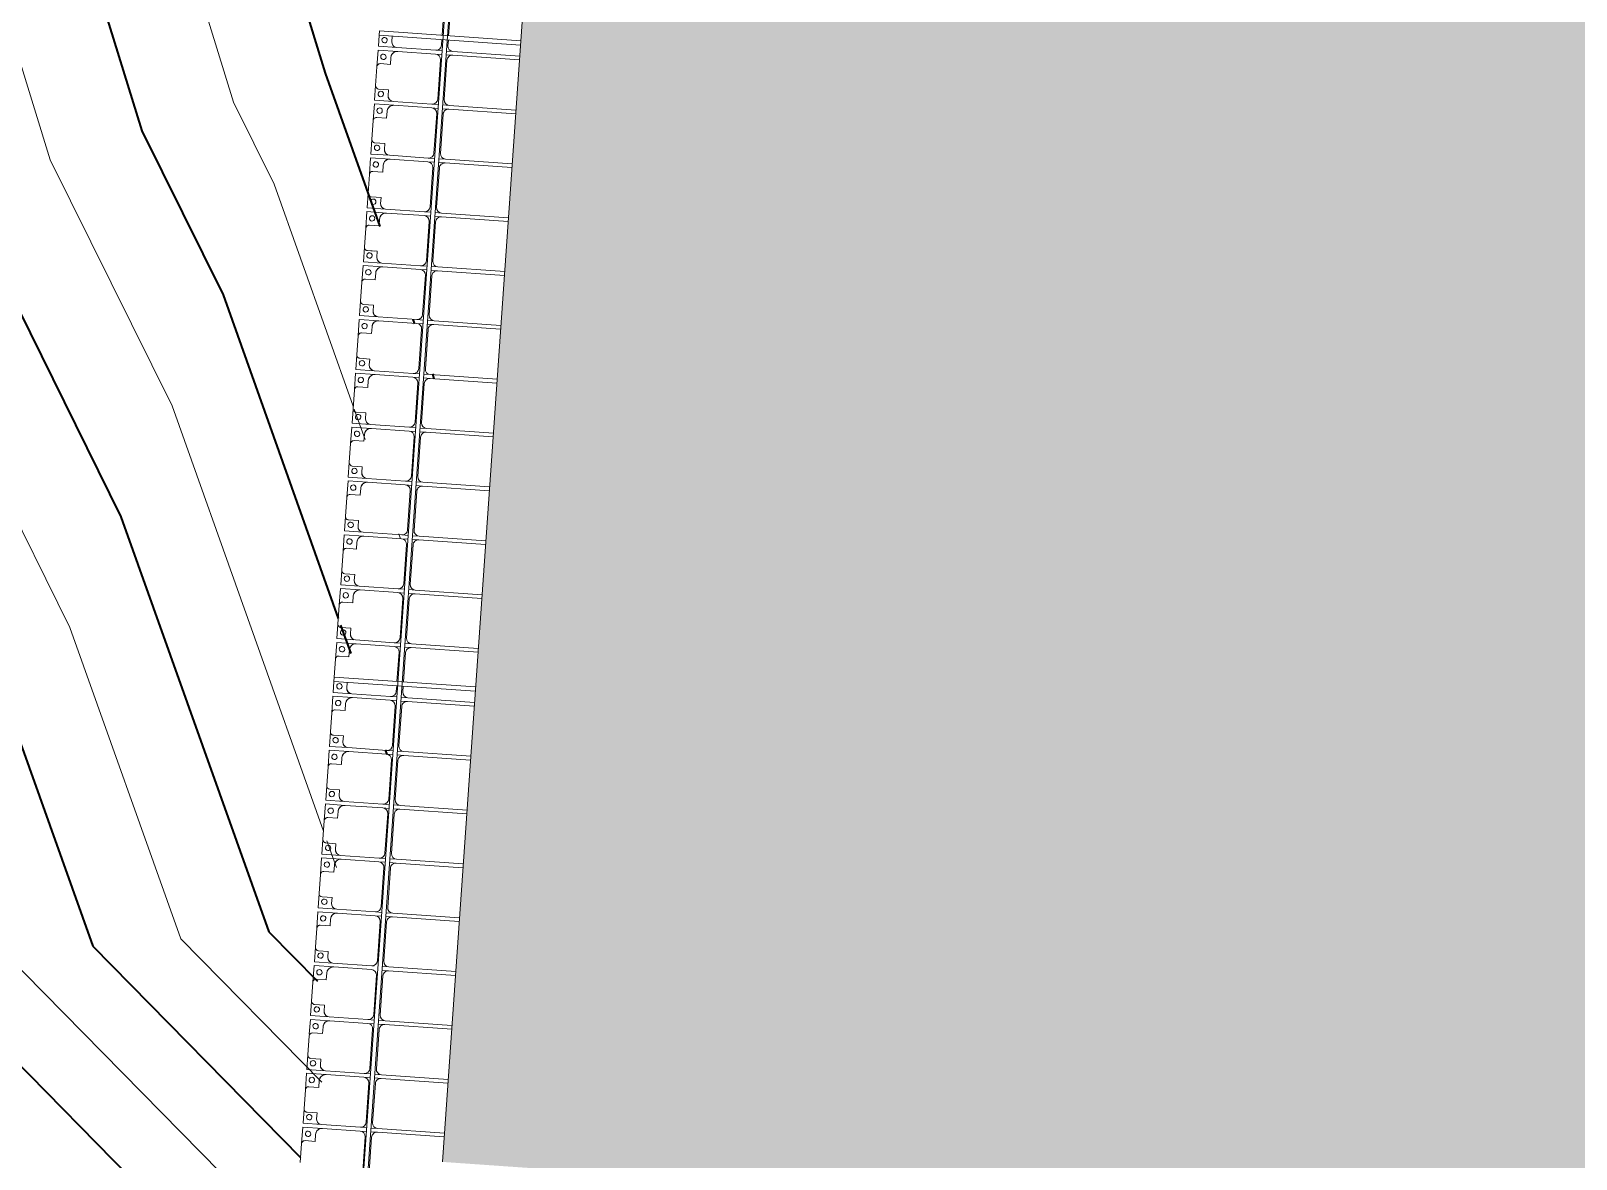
# Model space of a CAD drawing. Header units: millimetres. Extents: x -861324 to 439029, y -308065 to 694685.
# Drawn here: x 73427 to 87737, y 88738 to 99188 of the extents above; entities that cross this region are included whole.
import ezdxf

# ---------------------------------------------------------------- set-up
doc = ezdxf.new("R2010")
doc.units = ezdxf.units.MM
for name, color, linetype, lineweight in [('A-DETL-GENF', 92, 'Continuous', 9), ('A-DETL-THIN', 151, 'Continuous', 9), ('A-GENM', 13, 'Continuous', 9), ('C-TOPO-MAJR', 7, 'Continuous', 35), ('C-TOPO-MINR', 7, 'Continuous', 9), ('S-BEAM', 12, 'Continuous', 9)]:
    doc.layers.add(name, color=color, linetype=linetype, lineweight=lineweight)

# ---------------------------------------------------------------- blocks, each defined once
blk = doc.blocks.new('Dải phao đi lại kèm đỡ invester - DẢI PHAO ĐI LẠI-39446-BỐ TRÍ BÈ PIN HỒ BẢN MÒNG')
at = {"layer": 'A-GENM', "color": 7}
for p, q in [((89723, -620), (89723, 0)), ((89758, 0), (89758, -620)), ((90223, -620), (90223, 0)), ((90258, 0), (90258, -620)), ((90723, -620), (90723, 0)), ((90758, 0), (90758, -620)), ((91223, -620), (91223, 0)), ((91258, 0), (91258, -620)), ((91723, -620), (91723, 0)), ((91758, 0), (91758, -620)), ((92223, -620), (92223, 0)), ((92258, 0), (92258, -620)), ((92723, -620), (92723, 0)), ((92758, 0), (92758, -620)), ((93223, -620), (93223, 0)), ((93258, 0), (93258, -620)), ((93723, -620), (93723, 0)), ((93758, 0), (93758, -620)), ((94223, -620), (94223, 0)), ((94258, 0), (94258, -620)), ((94723, -620), (94723, 0)), ((94758, 0), (94758, -620)), ((95223, -620), (95223, 0)), ((95258, 0), (95258, -620)), ((95723, -620), (95723, 0)), ((95758, 0), (95758, -620)), ((96223, -620), (96223, 0)), ((96258, 0), (96258, -620)), ((96723, -620), (96723, 0)), ((96758, 0), (96758, -620)), ((97223, -620), (97223, 0)), ((97258, 0), (97258, -620)), ((97723, -620), (97723, 0)), ((97758, 0), (97758, -620)), ((98223, -620), (98223, 0)), ((98258, 0), (98258, -620)), ((98723, -620), (98723, 0)), ((98758, 0), (98758, -620)), ((99223, -620), (99223, 0)), ((99258, 0), (99258, -620)), ((99723, -620), (99723, 0)), ((99758, 0), (99758, -620)), ((89308, -670), (89580, -670)), ((89620, -670), (89673, -670)), ((89723, -620), (89723, -680)), ((89758, -680), (89758, -620)), ((89808, -670), (90173, -670)), ((90223, -620), (90223, -680)), ((90258, -680), (90258, -620)), ((90308, -670), (90673, -670)), ((90723, -620), (90723, -680)), ((90758, -680), (90758, -620)), ((90808, -670), (91173, -670)), ((91223, -620), (91223, -680)), ((91258, -680), (91258, -620)), ((91308, -670), (91673, -670)), ((91723, -620), (91723, -680)), ((91758, -680), (91758, -620)), ((91808, -670), (92173, -670)), ((92223, -620), (92223, -680)), ((92258, -680), (92258, -620)), ((92308, -670), (92673, -670)), ((92723, -620), (92723, -680)), ((92758, -680), (92758, -620)), ((92808, -670), (93173, -670)), ((93223, -620), (93223, -680)), ((93258, -680), (93258, -620)), ((93308, -670), (93673, -670)), ((93723, -620), (93723, -680)), ((93758, -680), (93758, -620)), ((93808, -670), (94173, -670)), ((94223, -620), (94223, -680)), ((94258, -680), (94258, -620)), ((94308, -670), (94673, -670)), ((94723, -620), (94723, -680)), ((94758, -680), (94758, -620)), ((94808, -670), (95173, -670)), ((95223, -620), (95223, -680)), ((95258, -680), (95258, -620)), ((95308, -670), (95580, -670)), ((95620, -670), (95673, -670)), ((95723, -620), (95723, -680)), ((95758, -680), (95758, -620)), ((95808, -670), (96173, -670)), ((96223, -620), (96223, -680)), ((96258, -680), (96258, -620)), ((96308, -670), (96673, -670)), ((96723, -620), (96723, -680)), ((96758, -680), (96758, -620)), ((96808, -670), (97173, -670)), ((97223, -620), (97223, -680)), ((97258, -680), (97258, -620)), ((97308, -670), (97673, -670)), ((97723, -620), (97723, -680)), ((97758, -680), (97758, -620)), ((97808, -670), (98173, -670)), ((98223, -620), (98223, -680)), ((98258, -680), (98258, -620)), ((98308, -670), (98673, -670)), ((98723, -620), (98723, -680)), ((98758, -680), (98758, -620)), ((98808, -670), (99173, -670)), ((99223, -620), (99223, -680)), ((99258, -680), (99258, -620)), ((99308, -670), (99673, -670)), ((99723, -620), (99723, -680)), ((99758, -680), (99758, -620)), ((99808, -670), (100173, -670)), ((89580, -730), (89308, -730)), ((89673, -730), (89620, -730)), ((89723, -720), (89723, -780)), ((89723, -1140), (89723, -780)), ((89758, -780), (89758, -720)), ((89758, -780), (89758, -1130)), ((90173, -730), (89808, -730)), ((90223, -720), (90223, -780)), ((90223, -1140), (90223, -780)), ((90258, -780), (90258, -720)), ((90258, -780), (90258, -1130)), ((90673, -730), (90308, -730)), ((90723, -720), (90723, -780)), ((90723, -1140), (90723, -780)), ((90758, -780), (90758, -720)), ((90758, -780), (90758, -1130)), ((91173, -730), (90808, -730)), ((91223, -720), (91223, -780)), ((91223, -1140), (91223, -780)), ((91258, -780), (91258, -720)), ((91258, -780), (91258, -1130)), ((91673, -730), (91308, -730)), ((91723, -720), (91723, -780)), ((91723, -1140), (91723, -780)), ((91758, -780), (91758, -720)), ((91758, -780), (91758, -1130)), ((92173, -730), (91808, -730)), ((92223, -720), (92223, -780)), ((92223, -1140), (92223, -780)), ((92258, -780), (92258, -720)), ((92258, -780), (92258, -1130)), ((92673, -730), (92308, -730)), ((92723, -720), (92723, -780)), ((92723, -1140), (92723, -780)), ((92758, -780), (92758, -720)), ((92758, -780), (92758, -1130)), ((93173, -730), (92808, -730)), ((93223, -720), (93223, -780)), ((93223, -1140), (93223, -780)), ((93258, -780), (93258, -720)), ((93258, -780), (93258, -1130)), ((93673, -730), (93308, -730)), ((93723, -720), (93723, -780)), ((93723, -1140), (93723, -780)), ((93758, -780), (93758, -720)), ((93758, -780), (93758, -1130)), ((94173, -730), (93808, -730)), ((94223, -720), (94223, -780)), ((94223, -1140), (94223, -780)), ((94258, -780), (94258, -720)), ((94258, -780), (94258, -1130)), ((94673, -730), (94308, -730)), ((94723, -720), (94723, -780)), ((94723, -1140), (94723, -780)), ((94758, -780), (94758, -720)), ((94758, -780), (94758, -1130)), ((95173, -730), (94808, -730)), ((95223, -720), (95223, -780)), ((95223, -1140), (95223, -780)), ((95258, -780), (95258, -720)), ((95258, -780), (95258, -1130)), ((95580, -730), (95308, -730)), ((95673, -730), (95620, -730)), ((95723, -720), (95723, -780)), ((95723, -1140), (95723, -780)), ((95758, -780), (95758, -720)), ((95758, -780), (95758, -1130)), ((96173, -730), (95808, -730)), ((96223, -720), (96223, -780)), ((96223, -1140), (96223, -780)), ((96258, -780), (96258, -720)), ((96258, -780), (96258, -1130)), ((96673, -730), (96308, -730)), ((96723, -720), (96723, -780)), ((96723, -1140), (96723, -780)), ((96758, -780), (96758, -720)), ((96758, -780), (96758, -1130)), ((97173, -730), (96808, -730)), ((97223, -720), (97223, -780)), ((97223, -1140), (97223, -780)), ((97258, -780), (97258, -720)), ((97258, -780), (97258, -1130)), ((97673, -730), (97308, -730)), ((97723, -720), (97723, -780)), ((97723, -1140), (97723, -780)), ((97758, -780), (97758, -720)), ((97758, -780), (97758, -1130)), ((98173, -730), (97808, -730)), ((98223, -757), (98223, -780)), ((98223, -1140), (98223, -780)), ((98258, -780), (98258, -1130)), ((98673, -730), (98308, -730)), ((98723, -722), (98723, -780)), ((98723, -1140), (98723, -780)), ((98758, -780), (98758, -720)), ((98758, -780), (98758, -1130)), ((99173, -730), (98808, -730)), ((99223, -720), (99223, -780)), ((99223, -1140), (99223, -780)), ((99258, -780), (99258, -720)), ((99258, -780), (99258, -1130)), ((99673, -730), (99308, -730)), ((99723, -720), (99723, -780)), ((99723, -1140), (99723, -780)), ((99758, -780), (99758, -720)), ((99758, -780), (99758, -1130)), ((100173, -730), (99808, -730)), ((89620, -1190), (89673, -1190)), ((89818, -1190), (89882, -1190)), ((89882, -1190), (89882, -1282)), ((90118, -1282), (90118, -1190)), ((90118, -1190), (90173, -1190)), ((90318, -1190), (90382, -1190)), ((90382, -1190), (90382, -1282)), ((90618, -1282), (90618, -1190)), ((90618, -1190), (90673, -1190)), ((90818, -1190), (90882, -1190)), ((90882, -1190), (90882, -1282)), ((91118, -1282), (91118, -1190)), ((91118, -1190), (91173, -1190)), ((91318, -1190), (91382, -1190)), ((91382, -1190), (91382, -1282)), ((91618, -1282), (91618, -1190)), ((91618, -1190), (91673, -1190)), ((91818, -1190), (91882, -1190)), ((91882, -1190), (91882, -1282)), ((92118, -1282), (92118, -1190)), ((92118, -1190), (92173, -1190)), ((92318, -1190), (92382, -1190)), ((92382, -1190), (92382, -1282)), ((92618, -1282), (92618, -1190)), ((92618, -1190), (92673, -1190)), ((92818, -1190), (92882, -1190)), ((92882, -1190), (92882, -1282)), ((93118, -1282), (93118, -1190)), ((93118, -1190), (93173, -1190)), ((93318, -1190), (93382, -1190)), ((93382, -1190), (93382, -1282)), ((93618, -1282), (93618, -1190)), ((93618, -1190), (93673, -1190)), ((93818, -1190), (93882, -1190)), ((93882, -1190), (93882, -1282)), ((94118, -1282), (94118, -1190)), ((94118, -1190), (94173, -1190)), ((94318, -1190), (94382, -1190)), ((94382, -1190), (94382, -1282)), ((94618, -1282), (94618, -1190)), ((94618, -1190), (94673, -1190)), ((94818, -1190), (94882, -1190)), ((94882, -1190), (94882, -1282)), ((95118, -1282), (95118, -1190)), ((95118, -1190), (95173, -1190)), ((95318, -1190), (95382, -1190)), ((95382, -1190), (95382, -1282)), ((95620, -1190), (95673, -1190)), ((95818, -1190), (95882, -1190)), ((95882, -1190), (95882, -1282)), ((96118, -1282), (96118, -1190)), ((96118, -1190), (96173, -1190)), ((96318, -1190), (96382, -1190)), ((96382, -1190), (96382, -1282)), ((96618, -1282), (96618, -1190)), ((96618, -1190), (96673, -1190)), ((96818, -1190), (96882, -1190)), ((96882, -1190), (96882, -1282)), ((97118, -1282), (97118, -1190)), ((97118, -1190), (97173, -1190)), ((97318, -1190), (97382, -1190)), ((97382, -1190), (97382, -1282)), ((97618, -1282), (97618, -1190)), ((97618, -1190), (97673, -1190)), ((97818, -1190), (97882, -1190)), ((97882, -1190), (97882, -1282)), ((98118, -1282), (98118, -1190)), ((98118, -1190), (98173, -1190)), ((98318, -1190), (98382, -1190)), ((98382, -1190), (98382, -1282)), ((98618, -1282), (98618, -1190)), ((98618, -1190), (98673, -1190)), ((98818, -1190), (98882, -1190)), ((98882, -1190), (98882, -1282)), ((99118, -1282), (99118, -1190)), ((99118, -1190), (99173, -1190)), ((99318, -1190), (99382, -1190)), ((99382, -1190), (99382, -1282)), ((99618, -1282), (99618, -1190)), ((99618, -1190), (99673, -1190)), ((99818, -1190), (99882, -1190)), ((99882, -1190), (99882, -1282)), ((89912, -1312), (90088, -1312)), ((90412, -1312), (90588, -1312)), ((90912, -1312), (91088, -1312)), ((91412, -1312), (91588, -1312)), ((91912, -1312), (92088, -1312)), ((92412, -1312), (92588, -1312)), ((92912, -1312), (93088, -1312)), ((93412, -1312), (93588, -1312)), ((93912, -1312), (94088, -1312)), ((94412, -1312), (94588, -1312)), ((94912, -1312), (95088, -1312)), ((95412, -1312), (95580, -1312)), ((95912, -1312), (96088, -1312)), ((96412, -1312), (96588, -1312)), ((96912, -1312), (97088, -1312)), ((97412, -1312), (97588, -1312)), ((97912, -1312), (98088, -1312)), ((98412, -1312), (98588, -1312)), ((98912, -1312), (99088, -1312)), ((99412, -1312), (99588, -1312)), ((99912, -1312), (100088, -1312))]:
    blk.add_line(p, q, dxfattribs=at)
at = {"layer": 'A-GENM', "color": 9}
for p, q in [((89723, -620), (89723, -680)), ((89758, -680), (89758, -620)), ((90223, -620), (90223, -680)), ((90258, -680), (90258, -620)), ((90723, -620), (90723, -680)), ((90758, -680), (90758, -620)), ((91223, -620), (91223, -680)), ((91258, -680), (91258, -620)), ((91723, -620), (91723, -680)), ((91758, -680), (91758, -620)), ((92223, -620), (92223, -680)), ((92258, -680), (92258, -620)), ((92723, -620), (92723, -680)), ((92758, -680), (92758, -620)), ((93223, -620), (93223, -680)), ((93258, -680), (93258, -620)), ((93723, -620), (93723, -680)), ((93758, -680), (93758, -620)), ((94223, -620), (94223, -680)), ((94258, -680), (94258, -620)), ((94723, -620), (94723, -680)), ((94758, -680), (94758, -620)), ((95223, -620), (95223, -680)), ((95258, -680), (95258, -620)), ((95723, -620), (95723, -680)), ((95758, -680), (95758, -620)), ((96223, -620), (96223, -680)), ((96258, -680), (96258, -620)), ((96723, -620), (96723, -680)), ((96758, -680), (96758, -620)), ((97223, -620), (97223, -680)), ((97258, -680), (97258, -620)), ((97723, -620), (97723, -680)), ((97758, -680), (97758, -620)), ((98223, -620), (98223, -680)), ((98258, -680), (98258, -620)), ((98723, -620), (98723, -680)), ((98758, -680), (98758, -620)), ((99223, -620), (99223, -680)), ((99258, -680), (99258, -620)), ((99723, -620), (99723, -680)), ((99758, -680), (99758, -620)), ((89723, -720), (89723, -780)), ((89758, -780), (89758, -720)), ((90223, -720), (90223, -780)), ((90258, -780), (90258, -720)), ((90723, -720), (90723, -780)), ((90758, -780), (90758, -720)), ((91223, -720), (91223, -780)), ((91258, -780), (91258, -720)), ((91723, -720), (91723, -780)), ((91758, -780), (91758, -720)), ((92223, -720), (92223, -780)), ((92258, -780), (92258, -720)), ((92723, -720), (92723, -780)), ((92758, -780), (92758, -720)), ((93223, -720), (93223, -780)), ((93258, -780), (93258, -720)), ((93723, -720), (93723, -780)), ((93758, -780), (93758, -720)), ((94223, -720), (94223, -780)), ((94258, -780), (94258, -720)), ((94723, -720), (94723, -780)), ((94758, -780), (94758, -720)), ((95223, -720), (95223, -780)), ((95258, -780), (95258, -720)), ((95723, -720), (95723, -780)), ((95758, -780), (95758, -720)), ((96223, -720), (96223, -780)), ((96258, -780), (96258, -720)), ((96723, -720), (96723, -780)), ((96758, -780), (96758, -720)), ((97223, -720), (97223, -780)), ((97258, -780), (97258, -720)), ((97723, -720), (97723, -780)), ((97758, -780), (97758, -720)), ((98223, -757), (98223, -780)), ((98723, -722), (98723, -780)), ((98758, -780), (98758, -720)), ((99223, -720), (99223, -780)), ((99258, -780), (99258, -720)), ((99723, -720), (99723, -780)), ((99758, -780), (99758, -720)), ((89723, -1140), (89723, -1312)), ((89723, -1312), (89723, -1140)), ((89758, -1312), (89758, -1130)), ((89758, -1130), (89758, -1312)), ((90223, -1140), (90223, -1312)), ((90223, -1312), (90223, -1140)), ((90258, -1312), (90258, -1130)), ((90258, -1130), (90258, -1312)), ((90723, -1140), (90723, -1312)), ((90723, -1312), (90723, -1140)), ((90758, -1312), (90758, -1130)), ((90758, -1130), (90758, -1312)), ((91223, -1140), (91223, -1312)), ((91223, -1312), (91223, -1140)), ((91258, -1312), (91258, -1130)), ((91258, -1130), (91258, -1312)), ((91723, -1140), (91723, -1312)), ((91723, -1312), (91723, -1140)), ((91758, -1312), (91758, -1130)), ((91758, -1130), (91758, -1312)), ((92223, -1140), (92223, -1312)), ((92223, -1312), (92223, -1140)), ((92258, -1312), (92258, -1130)), ((92258, -1130), (92258, -1312)), ((92723, -1141), (92723, -1312)), ((92723, -1312), (92723, -1141)), ((92758, -1312), (92758, -1130)), ((92758, -1130), (92758, -1312)), ((93223, -1140), (93223, -1312)), ((93223, -1312), (93223, -1140)), ((93258, -1312), (93258, -1130)), ((93258, -1130), (93258, -1312)), ((93723, -1140), (93723, -1312)), ((93723, -1312), (93723, -1140)), ((93758, -1312), (93758, -1130)), ((93758, -1130), (93758, -1312)), ((94223, -1140), (94223, -1312)), ((94223, -1312), (94223, -1140)), ((94258, -1312), (94258, -1130)), ((94258, -1130), (94258, -1312)), ((94723, -1140), (94723, -1312)), ((94723, -1312), (94723, -1140)), ((94758, -1312), (94758, -1130)), ((94758, -1130), (94758, -1312)), ((95223, -1140), (95223, -1312)), ((95223, -1312), (95223, -1140)), ((95258, -1312), (95258, -1130)), ((95258, -1130), (95258, -1312)), ((95723, -1140), (95723, -1312)), ((95723, -1312), (95723, -1140)), ((95758, -1312), (95758, -1130)), ((95758, -1130), (95758, -1312)), ((96223, -1140), (96223, -1312)), ((96223, -1312), (96223, -1140)), ((96258, -1312), (96258, -1130)), ((96258, -1130), (96258, -1312)), ((96723, -1140), (96723, -1312)), ((96723, -1312), (96723, -1140)), ((96758, -1312), (96758, -1130)), ((96758, -1130), (96758, -1312)), ((97223, -1140), (97223, -1312)), ((97223, -1312), (97223, -1140)), ((97258, -1312), (97258, -1130)), ((97258, -1130), (97258, -1312)), ((97723, -1140), (97723, -1312)), ((97723, -1312), (97723, -1140)), ((97758, -1312), (97758, -1130)), ((97758, -1130), (97758, -1312)), ((98223, -1140), (98223, -1312)), ((98223, -1312), (98223, -1140)), ((98258, -1312), (98258, -1130)), ((98258, -1130), (98258, -1312)), ((98723, -1140), (98723, -1312)), ((98723, -1312), (98723, -1140)), ((98758, -1312), (98758, -1130)), ((98758, -1130), (98758, -1312)), ((99223, -1140), (99223, -1312)), ((99223, -1312), (99223, -1140)), ((99258, -1312), (99258, -1130)), ((99258, -1130), (99258, -1312)), ((99723, -1140), (99723, -1312)), ((99723, -1312), (99723, -1140)), ((99758, -1312), (99758, -1130)), ((99758, -1130), (99758, -1312)), ((89673, -1190), (89620, -1190)), ((89620, -1190), (89673, -1190)), ((89673, -1190), (89620, -1190)), ((89882, -1190), (89818, -1190)), ((89818, -1190), (89882, -1190)), ((89882, -1190), (89818, -1190)), ((89882, -1282), (89882, -1190)), ((89882, -1190), (89882, -1282)), ((89882, -1282), (89882, -1190)), ((90173, -1190), (90118, -1190)), ((90118, -1190), (90118, -1282)), ((90118, -1282), (90118, -1190)), ((90118, -1190), (90118, -1282)), ((90118, -1190), (90173, -1190)), ((90173, -1190), (90118, -1190)), ((90382, -1190), (90318, -1190)), ((90318, -1190), (90382, -1190)), ((90382, -1190), (90318, -1190)), ((90382, -1282), (90382, -1190)), ((90382, -1190), (90382, -1282)), ((90382, -1282), (90382, -1190)), ((90673, -1190), (90618, -1190)), ((90618, -1190), (90618, -1282)), ((90618, -1282), (90618, -1190)), ((90618, -1190), (90618, -1282)), ((90618, -1190), (90673, -1190)), ((90673, -1190), (90618, -1190)), ((90882, -1190), (90818, -1190)), ((90818, -1190), (90882, -1190)), ((90882, -1190), (90818, -1190)), ((90882, -1282), (90882, -1190)), ((90882, -1190), (90882, -1282)), ((90882, -1282), (90882, -1190)), ((91173, -1190), (91118, -1190)), ((91118, -1190), (91118, -1282)), ((91118, -1282), (91118, -1190)), ((91118, -1190), (91118, -1282)), ((91118, -1190), (91173, -1190)), ((91173, -1190), (91118, -1190)), ((91382, -1190), (91318, -1190)), ((91318, -1190), (91382, -1190)), ((91382, -1190), (91318, -1190)), ((91382, -1282), (91382, -1190)), ((91382, -1190), (91382, -1282)), ((91382, -1282), (91382, -1190)), ((91673, -1190), (91618, -1190)), ((91618, -1190), (91673, -1190)), ((91673, -1190), (91618, -1190)), ((91618, -1218), (91618, -1282)), ((91618, -1282), (91618, -1218)), ((91618, -1218), (91618, -1282)), ((91882, -1190), (91818, -1190)), ((91818, -1190), (91882, -1190)), ((91882, -1190), (91818, -1190)), ((91882, -1282), (91882, -1190)), ((91882, -1190), (91882, -1282)), ((91882, -1282), (91882, -1190)), ((92173, -1190), (92118, -1190)), ((92118, -1190), (92118, -1282)), ((92118, -1282), (92118, -1190)), ((92118, -1190), (92118, -1282)), ((92118, -1190), (92173, -1190)), ((92173, -1190), (92118, -1190)), ((92382, -1190), (92318, -1190)), ((92318, -1190), (92382, -1190)), ((92382, -1190), (92318, -1190)), ((92382, -1282), (92382, -1190)), ((92382, -1190), (92382, -1282)), ((92382, -1282), (92382, -1190)), ((92673, -1190), (92618, -1190)), ((92618, -1190), (92618, -1282)), ((92618, -1282), (92618, -1190)), ((92618, -1190), (92618, -1282)), ((92618, -1190), (92673, -1190)), ((92673, -1190), (92618, -1190)), ((92882, -1190), (92818, -1190)), ((92818, -1190), (92882, -1190)), ((92882, -1190), (92818, -1190)), ((92882, -1282), (92882, -1190)), ((92882, -1190), (92882, -1282)), ((92882, -1282), (92882, -1190)), ((93173, -1190), (93118, -1190)), ((93118, -1190), (93118, -1282)), ((93118, -1282), (93118, -1190)), ((93118, -1190), (93118, -1282)), ((93118, -1190), (93173, -1190)), ((93173, -1190), (93118, -1190)), ((93382, -1190), (93318, -1190)), ((93318, -1190), (93382, -1190)), ((93382, -1190), (93318, -1190)), ((93382, -1282), (93382, -1190)), ((93382, -1190), (93382, -1282)), ((93382, -1282), (93382, -1190)), ((93673, -1190), (93618, -1190)), ((93618, -1190), (93618, -1282)), ((93618, -1282), (93618, -1190)), ((93618, -1190), (93618, -1282)), ((93618, -1190), (93673, -1190)), ((93673, -1190), (93618, -1190)), ((93882, -1190), (93818, -1190)), ((93818, -1190), (93882, -1190)), ((93882, -1190), (93818, -1190)), ((93882, -1282), (93882, -1190)), ((93882, -1190), (93882, -1282)), ((93882, -1282), (93882, -1190)), ((94173, -1190), (94118, -1190)), ((94118, -1190), (94118, -1282)), ((94118, -1282), (94118, -1190)), ((94118, -1190), (94118, -1282)), ((94118, -1190), (94173, -1190)), ((94173, -1190), (94118, -1190)), ((94382, -1190), (94318, -1190)), ((94318, -1190), (94382, -1190)), ((94382, -1190), (94318, -1190)), ((94382, -1282), (94382, -1190)), ((94382, -1190), (94382, -1282)), ((94382, -1282), (94382, -1190)), ((94673, -1190), (94618, -1190)), ((94618, -1190), (94618, -1282)), ((94618, -1282), (94618, -1190)), ((94618, -1190), (94618, -1282)), ((94618, -1190), (94673, -1190)), ((94673, -1190), (94618, -1190)), ((94882, -1190), (94818, -1190)), ((94818, -1190), (94882, -1190)), ((94882, -1190), (94818, -1190)), ((94882, -1282), (94882, -1190)), ((94882, -1190), (94882, -1282)), ((94882, -1282), (94882, -1190)), ((95173, -1190), (95118, -1190)), ((95118, -1190), (95118, -1282)), ((95118, -1282), (95118, -1190)), ((95118, -1190), (95118, -1282)), ((95118, -1190), (95173, -1190)), ((95173, -1190), (95118, -1190)), ((95382, -1190), (95318, -1190)), ((95318, -1190), (95382, -1190)), ((95382, -1190), (95318, -1190)), ((95382, -1282), (95382, -1190)), ((95382, -1190), (95382, -1282)), ((95382, -1282), (95382, -1190)), ((95673, -1190), (95620, -1190)), ((95620, -1190), (95673, -1190)), ((95673, -1190), (95620, -1190)), ((95882, -1190), (95818, -1190)), ((95818, -1190), (95882, -1190)), ((95882, -1190), (95818, -1190)), ((95882, -1282), (95882, -1190)), ((95882, -1190), (95882, -1282)), ((95882, -1282), (95882, -1190)), ((96173, -1190), (96118, -1190)), ((96118, -1190), (96118, -1282)), ((96118, -1282), (96118, -1190)), ((96118, -1190), (96118, -1282)), ((96118, -1190), (96173, -1190)), ((96173, -1190), (96118, -1190)), ((96382, -1190), (96318, -1190)), ((96318, -1190), (96382, -1190)), ((96382, -1190), (96318, -1190)), ((96382, -1282), (96382, -1190)), ((96382, -1190), (96382, -1282)), ((96382, -1282), (96382, -1190)), ((96673, -1190), (96618, -1190)), ((96618, -1190), (96618, -1282)), ((96618, -1282), (96618, -1190)), ((96618, -1190), (96618, -1282)), ((96618, -1190), (96673, -1190)), ((96673, -1190), (96618, -1190)), ((96882, -1190), (96818, -1190)), ((96818, -1190), (96882, -1190)), ((96882, -1190), (96818, -1190)), ((96882, -1282), (96882, -1190)), ((96882, -1190), (96882, -1282)), ((96882, -1282), (96882, -1190)), ((97173, -1190), (97118, -1190)), ((97118, -1190), (97118, -1282)), ((97118, -1282), (97118, -1190)), ((97118, -1190), (97118, -1282)), ((97118, -1190), (97173, -1190)), ((97173, -1190), (97118, -1190)), ((97382, -1190), (97318, -1190)), ((97318, -1190), (97382, -1190)), ((97382, -1190), (97318, -1190)), ((97382, -1282), (97382, -1190)), ((97382, -1190), (97382, -1282)), ((97382, -1282), (97382, -1190)), ((97673, -1190), (97618, -1190)), ((97618, -1190), (97618, -1282)), ((97618, -1282), (97618, -1190)), ((97618, -1190), (97618, -1282)), ((97618, -1190), (97673, -1190)), ((97673, -1190), (97618, -1190)), ((97882, -1190), (97818, -1190)), ((97818, -1190), (97882, -1190)), ((97882, -1190), (97818, -1190)), ((97882, -1282), (97882, -1190)), ((97882, -1190), (97882, -1282)), ((97882, -1282), (97882, -1190)), ((98173, -1190), (98118, -1190)), ((98118, -1190), (98118, -1282)), ((98118, -1282), (98118, -1190)), ((98118, -1190), (98118, -1282)), ((98118, -1190), (98173, -1190)), ((98173, -1190), (98118, -1190)), ((98382, -1190), (98318, -1190)), ((98318, -1190), (98382, -1190)), ((98382, -1190), (98318, -1190)), ((98382, -1282), (98382, -1190)), ((98382, -1190), (98382, -1282)), ((98382, -1282), (98382, -1190)), ((98673, -1190), (98618, -1190)), ((98618, -1190), (98618, -1282)), ((98618, -1282), (98618, -1190)), ((98618, -1190), (98618, -1282)), ((98618, -1190), (98673, -1190)), ((98673, -1190), (98618, -1190)), ((98882, -1190), (98818, -1190)), ((98818, -1190), (98882, -1190)), ((98882, -1190), (98818, -1190)), ((98882, -1282), (98882, -1190)), ((98882, -1190), (98882, -1282)), ((98882, -1282), (98882, -1190)), ((99173, -1190), (99118, -1190)), ((99118, -1190), (99118, -1282)), ((99118, -1282), (99118, -1190)), ((99118, -1190), (99118, -1282)), ((99118, -1190), (99173, -1190)), ((99173, -1190), (99118, -1190)), ((99382, -1190), (99318, -1190)), ((99318, -1190), (99382, -1190)), ((99382, -1190), (99318, -1190)), ((99382, -1282), (99382, -1190)), ((99382, -1190), (99382, -1282)), ((99382, -1282), (99382, -1190)), ((99673, -1190), (99618, -1190)), ((99618, -1190), (99618, -1282)), ((99618, -1282), (99618, -1190)), ((99618, -1190), (99618, -1282)), ((99618, -1190), (99673, -1190)), ((99673, -1190), (99618, -1190)), ((99882, -1190), (99818, -1190)), ((99818, -1190), (99882, -1190)), ((99882, -1190), (99818, -1190)), ((99882, -1282), (99882, -1190)), ((99882, -1190), (99882, -1282)), ((99882, -1282), (99882, -1190)), ((89723, -1312), (89620, -1312)), ((89620, -1312), (89723, -1312)), ((89912, -1312), (89758, -1312)), ((89758, -1312), (89912, -1312)), ((90223, -1312), (90088, -1312)), ((90088, -1312), (90223, -1312)), ((90412, -1312), (90258, -1312)), ((90258, -1312), (90412, -1312)), ((90723, -1312), (90588, -1312)), ((90588, -1312), (90723, -1312)), ((90912, -1312), (90758, -1312)), ((90758, -1312), (90912, -1312)), ((91223, -1312), (91088, -1312)), ((91088, -1312), (91223, -1312)), ((91412, -1312), (91258, -1312)), ((91258, -1312), (91412, -1312)), ((91723, -1312), (91588, -1312)), ((91588, -1312), (91723, -1312)), ((91912, -1312), (91758, -1312)), ((91758, -1312), (91912, -1312)), ((92223, -1312), (92088, -1312)), ((92088, -1312), (92223, -1312)), ((92412, -1312), (92258, -1312)), ((92258, -1312), (92412, -1312)), ((92723, -1312), (92588, -1312)), ((92588, -1312), (92723, -1312)), ((92912, -1312), (92758, -1312)), ((92758, -1312), (92912, -1312)), ((93223, -1312), (93088, -1312)), ((93088, -1312), (93223, -1312)), ((93412, -1312), (93258, -1312)), ((93258, -1312), (93412, -1312)), ((93723, -1312), (93588, -1312)), ((93588, -1312), (93723, -1312)), ((93912, -1312), (93758, -1312)), ((93758, -1312), (93912, -1312)), ((94223, -1312), (94088, -1312)), ((94088, -1312), (94223, -1312)), ((94412, -1312), (94258, -1312)), ((94258, -1312), (94412, -1312)), ((94723, -1312), (94588, -1312)), ((94588, -1312), (94723, -1312)), ((94912, -1312), (94758, -1312)), ((94758, -1312), (94912, -1312)), ((95223, -1312), (95088, -1312)), ((95088, -1312), (95223, -1312)), ((95412, -1312), (95258, -1312)), ((95258, -1312), (95412, -1312)), ((95723, -1312), (95620, -1312)), ((95620, -1312), (95723, -1312)), ((95912, -1312), (95758, -1312)), ((95758, -1312), (95912, -1312)), ((96223, -1312), (96088, -1312)), ((96088, -1312), (96223, -1312)), ((96412, -1312), (96258, -1312)), ((96258, -1312), (96412, -1312)), ((96723, -1312), (96588, -1312)), ((96588, -1312), (96723, -1312)), ((96912, -1312), (96758, -1312)), ((96758, -1312), (96912, -1312)), ((97223, -1312), (97088, -1312)), ((97088, -1312), (97223, -1312)), ((97412, -1312), (97258, -1312)), ((97258, -1312), (97412, -1312)), ((97723, -1312), (97588, -1312)), ((97588, -1312), (97723, -1312)), ((97912, -1312), (97758, -1312)), ((97758, -1312), (97912, -1312)), ((98223, -1312), (98088, -1312)), ((98088, -1312), (98223, -1312)), ((98412, -1312), (98258, -1312)), ((98258, -1312), (98412, -1312)), ((98723, -1312), (98588, -1312)), ((98588, -1312), (98723, -1312)), ((98895, -1312), (98758, -1312)), ((98758, -1312), (98895, -1312)), ((99223, -1312), (99088, -1312)), ((99088, -1312), (99223, -1312)), ((99412, -1312), (99258, -1312)), ((99258, -1312), (99412, -1312)), ((99723, -1312), (99588, -1312)), ((99588, -1312), (99723, -1312)), ((99912, -1312), (99758, -1312)), ((99758, -1312), (99912, -1312))]:
    blk.add_line(p, q, dxfattribs=at)
at = {"layer": 'A-GENM', "color": 7}
for centre, radius, start, end in [((89673, -620), 50, 270, 0), ((89808, -620), 50, 180, 270), ((90173, -620), 50, 270, 0), ((90308, -620), 50, 180, 270), ((90673, -620), 50, 270, 0), ((90808, -620), 50, 180, 270), ((91173, -620), 50, 270, 0), ((91308, -620), 50, 180, 270), ((91673, -620), 50, 270, 0), ((91808, -620), 50, 180, 270), ((92173, -620), 50, 270, 0), ((92308, -620), 50, 180, 270), ((92673, -620), 50, 270, 0), ((92808, -620), 50, 180, 270), ((93173, -620), 50, 270, 0), ((93308, -620), 50, 180, 270), ((93673, -620), 50, 270, 0), ((93808, -620), 50, 180, 270), ((94173, -620), 50, 270, 0), ((94308, -620), 50, 180, 270), ((94673, -620), 50, 270, 0), ((94808, -620), 50, 180, 270), ((95173, -620), 50, 270, 0), ((95308, -620), 50, 180, 270), ((95673, -620), 50, 270, 0), ((95808, -620), 50, 180, 270), ((96173, -620), 50, 270, 0), ((96308, -620), 50, 180, 270), ((96673, -620), 50, 270, 0), ((96808, -620), 50, 180, 270), ((97173, -620), 50, 270, 0), ((97308, -620), 50, 180, 270), ((97673, -620), 50, 270, 0), ((97808, -620), 50, 180, 270), ((98173, -620), 50, 270, 0), ((98308, -620), 50, 180, 270), ((98673, -620), 50, 270, 0), ((98808, -620), 50, 180, 270), ((99173, -620), 50, 270, 0), ((99308, -620), 50, 180, 270), ((99673, -620), 50, 270, 0), ((99808, -620), 50, 180, 270), ((89673, -780), 50, 360, 90), ((89808, -780), 50, 90, 180), ((90173, -780), 50, 360, 90), ((90308, -780), 50, 90, 180), ((90673, -780), 50, 360, 90), ((90808, -780), 50, 90, 180), ((91173, -780), 50, 360, 90), ((91308, -780), 50, 90, 180), ((91673, -780), 50, 360, 90), ((91808, -780), 50, 90, 180), ((92173, -780), 50, 360, 90), ((92308, -780), 50, 90, 180), ((92673, -780), 50, 360, 90), ((92808, -780), 50, 90, 180), ((93173, -780), 50, 360, 90), ((93308, -780), 50, 90, 180), ((93673, -780), 50, 360, 90), ((93808, -780), 50, 90, 180), ((94173, -780), 50, 360, 90), ((94308, -780), 50, 90, 180), ((94673, -780), 50, 360, 90), ((94808, -780), 50, 90, 180), ((95173, -780), 50, 360, 90), ((95308, -780), 50, 90, 180), ((95673, -780), 50, 360, 90), ((95808, -780), 50, 90, 180), ((96173, -780), 50, 360, 90), ((96308, -780), 50, 90, 180), ((96673, -780), 50, 360, 90), ((96808, -780), 50, 90, 180), ((97173, -780), 50, 360, 90), ((97308, -780), 50, 90, 180), ((97673, -780), 50, 360, 90), ((97808, -780), 50, 90, 180), ((98173, -780), 50, 360, 90), ((98308, -780), 50, 90, 180), ((98673, -780), 50, 360, 90), ((98808, -780), 50, 90, 180), ((99173, -780), 50, 360, 90), ((99308, -780), 50, 90, 180), ((99673, -780), 50, 360, 90), ((99808, -780), 50, 90, 180), ((89673, -1140), 50, 270, 360), ((89818, -1130), 60, 180, 270), ((90173, -1140), 50, 270, 360), ((90318, -1130), 60, 180, 270), ((90673, -1140), 50, 270, 360), ((90818, -1130), 60, 180, 270), ((91173, -1140), 50, 270, 360), ((91318, -1130), 60, 180, 270), ((91673, -1140), 50, 270, 360), ((91818, -1130), 60, 180, 270), ((92173, -1140), 50, 270, 360), ((92318, -1130), 60, 180, 270), ((92673, -1140), 50, 270, 360), ((92818, -1130), 60, 180, 270), ((93173, -1140), 50, 270, 360), ((93318, -1130), 60, 180, 270), ((93673, -1140), 50, 270, 360), ((93818, -1130), 60, 180, 270), ((94173, -1140), 50, 270, 360), ((94318, -1130), 60, 180, 270), ((94673, -1140), 50, 270, 360), ((94818, -1130), 60, 180, 270), ((95173, -1140), 50, 270, 360), ((95318, -1130), 60, 180, 270), ((95673, -1140), 50, 270, 360), ((95818, -1130), 60, 180, 270), ((96173, -1140), 50, 270, 360), ((96318, -1130), 60, 180, 270), ((96673, -1140), 50, 270, 360), ((96818, -1130), 60, 180, 270), ((97173, -1140), 50, 270, 360), ((97318, -1130), 60, 180, 270), ((97673, -1140), 50, 270, 360), ((97818, -1130), 60, 180, 270), ((98173, -1140), 50, 270, 360), ((98318, -1130), 60, 180, 270), ((98673, -1140), 50, 270, 360), ((98818, -1130), 60, 180, 270), ((99173, -1140), 50, 270, 360), ((99318, -1130), 60, 180, 270), ((99673, -1140), 50, 270, 360), ((99818, -1130), 60, 180, 270), ((89912, -1282), 30, 180, 270), ((90088, -1282), 30, 270, 0), ((90412, -1282), 30, 180, 270), ((90588, -1282), 30, 270, 0), ((90912, -1282), 30, 180, 270), ((91088, -1282), 30, 270, 0), ((91412, -1282), 30, 180, 270), ((91588, -1282), 30, 270, 0), ((91912, -1282), 30, 180, 270), ((92088, -1282), 30, 270, 0), ((92412, -1282), 30, 180, 270), ((92588, -1282), 30, 270, 0), ((92912, -1282), 30, 180, 270), ((93088, -1282), 30, 270, 0), ((93412, -1282), 30, 180, 270), ((93588, -1282), 30, 270, 0), ((93912, -1282), 30, 180, 270), ((94088, -1282), 30, 270, 0), ((94412, -1282), 30, 180, 270), ((94588, -1282), 30, 270, 0), ((94912, -1282), 30, 180, 270), ((95088, -1282), 30, 270, 0), ((95412, -1282), 30, 180, 270), ((95912, -1282), 30, 180, 270), ((96088, -1282), 30, 270, 0), ((96412, -1282), 30, 180, 270), ((96588, -1282), 30, 270, 0), ((96912, -1282), 30, 180, 270), ((97088, -1282), 30, 270, 0), ((97412, -1282), 30, 180, 270), ((97588, -1282), 30, 270, 0), ((97912, -1282), 30, 180, 270), ((98088, -1282), 30, 270, 0), ((98412, -1282), 30, 180, 270), ((98588, -1282), 30, 270, 0), ((98912, -1282), 30, 180, 270), ((99088, -1282), 30, 270, 0), ((99412, -1282), 30, 180, 270), ((99588, -1282), 30, 270, 0), ((99912, -1282), 30, 180, 270)]:
    blk.add_arc(centre, radius, start, end, dxfattribs=at)
at = {"layer": 'A-GENM', "color": 9}
for centre, radius, start, end in [((89662, -1259), 25, 90, 270), ((89662, -1259), 25, 90, 270), ((89662, -1259), 25, 270, 90), ((89662, -1259), 25, 270, 90), ((89673, -1140), 50, 270, 345), ((89673, -1140), 50, 270, 345), ((89673, -1140), 50, 270, 345), ((89818, -1130), 60, 195, 270), ((89818, -1130), 60, 195, 270), ((89818, -1130), 60, 195, 270), ((89817, -1259), 25, 90, 270), ((89817, -1259), 25, 90, 270), ((89817, -1259), 25, 270, 90), ((89817, -1259), 25, 270, 90), ((89912, -1282), 30, 180, 240), ((89912, -1282), 30, 180, 240), ((89912, -1282), 30, 180, 240), ((90088, -1282), 30, 300, 0), ((90088, -1282), 30, 300, 0), ((90088, -1282), 30, 300, 0), ((90162, -1259), 25, 90, 270), ((90162, -1259), 25, 90, 270), ((90162, -1259), 25, 270, 90), ((90162, -1259), 25, 270, 90), ((90173, -1140), 50, 270, 345), ((90173, -1140), 50, 270, 345), ((90173, -1140), 50, 270, 345), ((90318, -1130), 60, 195, 270), ((90318, -1130), 60, 195, 270), ((90318, -1130), 60, 195, 270), ((90317, -1259), 25, 90, 270), ((90317, -1259), 25, 90, 270), ((90317, -1259), 25, 270, 90), ((90317, -1259), 25, 270, 90), ((90412, -1282), 30, 180, 240), ((90412, -1282), 30, 180, 240), ((90412, -1282), 30, 180, 240), ((90588, -1282), 30, 300, 0), ((90588, -1282), 30, 300, 0), ((90588, -1282), 30, 300, 0), ((90662, -1259), 25, 90, 270), ((90662, -1259), 25, 90, 270), ((90662, -1259), 25, 270, 90), ((90662, -1259), 25, 270, 90), ((90673, -1140), 50, 270, 345), ((90673, -1140), 50, 270, 345), ((90673, -1140), 50, 270, 345), ((90818, -1130), 60, 195, 270), ((90818, -1130), 60, 195, 270), ((90818, -1130), 60, 195, 270), ((90817, -1259), 25, 90, 270), ((90817, -1259), 25, 90, 270), ((90817, -1259), 25, 270, 90), ((90817, -1259), 25, 270, 90), ((90912, -1282), 30, 180, 240), ((90912, -1282), 30, 180, 240), ((90912, -1282), 30, 180, 240), ((91088, -1282), 30, 300, 0), ((91088, -1282), 30, 300, 0), ((91088, -1282), 30, 300, 0), ((91162, -1259), 25, 90, 270), ((91162, -1259), 25, 90, 270), ((91162, -1259), 25, 270, 90), ((91162, -1259), 25, 270, 90), ((91173, -1140), 50, 270, 345), ((91173, -1140), 50, 270, 345), ((91173, -1140), 50, 270, 345), ((91318, -1130), 60, 195, 270), ((91318, -1130), 60, 195, 270), ((91318, -1130), 60, 195, 270), ((91317, -1259), 25, 90, 270), ((91317, -1259), 25, 90, 270), ((91317, -1259), 25, 270, 90), ((91317, -1259), 25, 270, 90), ((91412, -1282), 30, 180, 240), ((91412, -1282), 30, 180, 240), ((91412, -1282), 30, 180, 240), ((91588, -1282), 30, 300, 0), ((91588, -1282), 30, 300, 0), ((91588, -1282), 30, 300, 0), ((91662, -1259), 25, 90, 270), ((91662, -1259), 25, 90, 270), ((91662, -1259), 25, 270, 90), ((91662, -1259), 25, 270, 90), ((91673, -1140), 50, 270, 345), ((91673, -1140), 50, 270, 345), ((91673, -1140), 50, 270, 345), ((91818, -1130), 60, 195, 270), ((91818, -1130), 60, 195, 270), ((91818, -1130), 60, 195, 270), ((91817, -1259), 25, 90, 270), ((91817, -1259), 25, 90, 270), ((91817, -1259), 25, 270, 90), ((91817, -1259), 25, 270, 90), ((91912, -1282), 30, 180, 240), ((91912, -1282), 30, 180, 240), ((91912, -1282), 30, 180, 240), ((92088, -1282), 30, 300, 0), ((92088, -1282), 30, 300, 0), ((92088, -1282), 30, 300, 0), ((92162, -1259), 25, 90, 270), ((92162, -1259), 25, 90, 270), ((92162, -1259), 25, 270, 90), ((92162, -1259), 25, 270, 90), ((92173, -1140), 50, 270, 345), ((92173, -1140), 50, 270, 345), ((92173, -1140), 50, 270, 345), ((92318, -1130), 60, 195, 270), ((92318, -1130), 60, 195, 270), ((92318, -1130), 60, 195, 270), ((92317, -1259), 25, 90, 270), ((92317, -1259), 25, 90, 270), ((92317, -1259), 25, 270, 90), ((92317, -1259), 25, 270, 90), ((92412, -1282), 30, 180, 240), ((92412, -1282), 30, 180, 240), ((92412, -1282), 30, 180, 240), ((92588, -1282), 30, 300, 0), ((92588, -1282), 30, 300, 0), ((92588, -1282), 30, 300, 0), ((92662, -1259), 25, 90, 270), ((92662, -1259), 25, 90, 270), ((92662, -1259), 25, 270, 90), ((92662, -1259), 25, 270, 90), ((92673, -1140), 50, 270, 345), ((92673, -1140), 50, 270, 345), ((92673, -1140), 50, 270, 345), ((92818, -1130), 60, 195, 270), ((92818, -1130), 60, 195, 270), ((92818, -1130), 60, 195, 270), ((92817, -1259), 25, 90, 270), ((92817, -1259), 25, 90, 270), ((92817, -1259), 25, 270, 90), ((92817, -1259), 25, 270, 90), ((92912, -1282), 30, 180, 240), ((92912, -1282), 30, 180, 240), ((92912, -1282), 30, 180, 240), ((93088, -1282), 30, 300, 0), ((93088, -1282), 30, 300, 0), ((93088, -1282), 30, 300, 0), ((93162, -1259), 25, 90, 270), ((93162, -1259), 25, 90, 270), ((93162, -1259), 25, 270, 90), ((93162, -1259), 25, 270, 90), ((93173, -1140), 50, 270, 345), ((93173, -1140), 50, 270, 345), ((93173, -1140), 50, 270, 345), ((93318, -1130), 60, 195, 270), ((93318, -1130), 60, 195, 270), ((93318, -1130), 60, 195, 270), ((93317, -1259), 25, 90, 270), ((93317, -1259), 25, 90, 270), ((93317, -1259), 25, 270, 90), ((93317, -1259), 25, 270, 90), ((93412, -1282), 30, 180, 240), ((93412, -1282), 30, 180, 240), ((93412, -1282), 30, 180, 240), ((93588, -1282), 30, 300, 0), ((93588, -1282), 30, 300, 0), ((93588, -1282), 30, 300, 0), ((93662, -1259), 25, 90, 270), ((93662, -1259), 25, 90, 270), ((93662, -1259), 25, 270, 90), ((93662, -1259), 25, 270, 90), ((93673, -1140), 50, 270, 345), ((93673, -1140), 50, 270, 345), ((93673, -1140), 50, 270, 345), ((93818, -1130), 60, 195, 270), ((93818, -1130), 60, 195, 270), ((93818, -1130), 60, 195, 270), ((93817, -1259), 25, 90, 270), ((93817, -1259), 25, 90, 270), ((93817, -1259), 25, 270, 90), ((93817, -1259), 25, 270, 90), ((93912, -1282), 30, 180, 240), ((93912, -1282), 30, 180, 240), ((93912, -1282), 30, 180, 240), ((94088, -1282), 30, 300, 0), ((94088, -1282), 30, 300, 0), ((94088, -1282), 30, 300, 0), ((94162, -1259), 25, 90, 270), ((94162, -1259), 25, 90, 270), ((94162, -1259), 25, 270, 90), ((94162, -1259), 25, 270, 90), ((94173, -1140), 50, 270, 345), ((94173, -1140), 50, 270, 345), ((94173, -1140), 50, 270, 345), ((94318, -1130), 60, 195, 270), ((94318, -1130), 60, 195, 270), ((94318, -1130), 60, 195, 270), ((94317, -1259), 25, 90, 270), ((94317, -1259), 25, 90, 270), ((94317, -1259), 25, 270, 90), ((94317, -1259), 25, 270, 90), ((94412, -1282), 30, 180, 240), ((94412, -1282), 30, 180, 240), ((94412, -1282), 30, 180, 240), ((94588, -1282), 30, 300, 0), ((94588, -1282), 30, 300, 0), ((94588, -1282), 30, 300, 0), ((94662, -1259), 25, 90, 270), ((94662, -1259), 25, 90, 270), ((94662, -1259), 25, 270, 90), ((94662, -1259), 25, 270, 90), ((94673, -1140), 50, 270, 345), ((94673, -1140), 50, 270, 345), ((94673, -1140), 50, 270, 345), ((94818, -1130), 60, 195, 270), ((94818, -1130), 60, 195, 270), ((94818, -1130), 60, 195, 270), ((94817, -1259), 25, 90, 270), ((94817, -1259), 25, 90, 270), ((94817, -1259), 25, 270, 90), ((94817, -1259), 25, 270, 90), ((94912, -1282), 30, 180, 240), ((94912, -1282), 30, 180, 240), ((94912, -1282), 30, 180, 240), ((95088, -1282), 30, 300, 0), ((95088, -1282), 30, 300, 0), ((95088, -1282), 30, 300, 0), ((95162, -1259), 25, 90, 270), ((95162, -1259), 25, 90, 270), ((95162, -1259), 25, 270, 90), ((95162, -1259), 25, 270, 90), ((95173, -1140), 50, 270, 345), ((95173, -1140), 50, 270, 345), ((95173, -1140), 50, 270, 345), ((95318, -1130), 60, 195, 270), ((95318, -1130), 60, 195, 270), ((95318, -1130), 60, 195, 270), ((95317, -1259), 25, 90, 270), ((95317, -1259), 25, 90, 270), ((95317, -1259), 25, 270, 90), ((95317, -1259), 25, 270, 90), ((95412, -1282), 30, 180, 240), ((95412, -1282), 30, 180, 240), ((95412, -1282), 30, 180, 240), ((95662, -1259), 25, 90, 270), ((95662, -1259), 25, 90, 270), ((95662, -1259), 25, 270, 90), ((95662, -1259), 25, 270, 90), ((95673, -1140), 50, 270, 345), ((95673, -1140), 50, 270, 345), ((95673, -1140), 50, 270, 345), ((95818, -1130), 60, 195, 270), ((95818, -1130), 60, 195, 270), ((95818, -1130), 60, 195, 270), ((95817, -1259), 25, 90, 270), ((95817, -1259), 25, 90, 270), ((95817, -1259), 25, 270, 90), ((95817, -1259), 25, 270, 90), ((95912, -1282), 30, 180, 240), ((95912, -1282), 30, 180, 240), ((95912, -1282), 30, 180, 240), ((96088, -1282), 30, 300, 0), ((96088, -1282), 30, 300, 0), ((96088, -1282), 30, 300, 0), ((96162, -1259), 25, 90, 270), ((96162, -1259), 25, 90, 270), ((96162, -1259), 25, 270, 90), ((96162, -1259), 25, 270, 90), ((96173, -1140), 50, 270, 345), ((96173, -1140), 50, 270, 345), ((96173, -1140), 50, 270, 345), ((96318, -1130), 60, 195, 270), ((96318, -1130), 60, 195, 270), ((96318, -1130), 60, 195, 270), ((96317, -1259), 25, 90, 270), ((96317, -1259), 25, 90, 270), ((96317, -1259), 25, 270, 90), ((96317, -1259), 25, 270, 90), ((96412, -1282), 30, 180, 240), ((96412, -1282), 30, 180, 240), ((96412, -1282), 30, 180, 240), ((96588, -1282), 30, 300, 0), ((96588, -1282), 30, 300, 0), ((96588, -1282), 30, 300, 0), ((96662, -1259), 25, 90, 270), ((96662, -1259), 25, 90, 270), ((96662, -1259), 25, 270, 90), ((96662, -1259), 25, 270, 90), ((96673, -1140), 50, 270, 345), ((96673, -1140), 50, 270, 345), ((96673, -1140), 50, 270, 345), ((96818, -1130), 60, 195, 270), ((96818, -1130), 60, 195, 270), ((96818, -1130), 60, 195, 270), ((96817, -1259), 25, 90, 270), ((96817, -1259), 25, 90, 270), ((96817, -1259), 25, 270, 90), ((96817, -1259), 25, 270, 90), ((96912, -1282), 30, 180, 240), ((96912, -1282), 30, 180, 240), ((96912, -1282), 30, 180, 240), ((97088, -1282), 30, 300, 0), ((97088, -1282), 30, 300, 0), ((97088, -1282), 30, 300, 0), ((97162, -1259), 25, 90, 270), ((97162, -1259), 25, 90, 270), ((97162, -1259), 25, 270, 90), ((97162, -1259), 25, 270, 90), ((97173, -1140), 50, 270, 345), ((97173, -1140), 50, 270, 345), ((97173, -1140), 50, 270, 345), ((97318, -1130), 60, 195, 270), ((97318, -1130), 60, 195, 270), ((97318, -1130), 60, 195, 270), ((97317, -1259), 25, 90, 270), ((97317, -1259), 25, 90, 270), ((97317, -1259), 25, 270, 90), ((97317, -1259), 25, 270, 90), ((97412, -1282), 30, 180, 240), ((97412, -1282), 30, 180, 240), ((97412, -1282), 30, 180, 240), ((97588, -1282), 30, 300, 0), ((97588, -1282), 30, 300, 0), ((97588, -1282), 30, 300, 0), ((97662, -1259), 25, 90, 270), ((97662, -1259), 25, 90, 270), ((97662, -1259), 25, 270, 90), ((97662, -1259), 25, 270, 90), ((97673, -1140), 50, 270, 345), ((97673, -1140), 50, 270, 345), ((97673, -1140), 50, 270, 345), ((97818, -1130), 60, 195, 270), ((97818, -1130), 60, 195, 270), ((97818, -1130), 60, 195, 270), ((97817, -1259), 25, 90, 270), ((97817, -1259), 25, 90, 270), ((97817, -1259), 25, 270, 90), ((97817, -1259), 25, 270, 90), ((97912, -1282), 30, 180, 240), ((97912, -1282), 30, 180, 240), ((97912, -1282), 30, 180, 240), ((98088, -1282), 30, 300, 0), ((98088, -1282), 30, 300, 0), ((98088, -1282), 30, 300, 0), ((98162, -1259), 25, 90, 270), ((98162, -1259), 25, 90, 270), ((98162, -1259), 25, 270, 90), ((98162, -1259), 25, 270, 90), ((98173, -1140), 50, 270, 345), ((98173, -1140), 50, 270, 345), ((98173, -1140), 50, 270, 345), ((98318, -1130), 60, 195, 270), ((98318, -1130), 60, 195, 270), ((98318, -1130), 60, 195, 270), ((98317, -1259), 25, 90, 270), ((98317, -1259), 25, 90, 270), ((98317, -1259), 25, 270, 90), ((98317, -1259), 25, 270, 90), ((98412, -1282), 30, 180, 240), ((98412, -1282), 30, 180, 240), ((98412, -1282), 30, 180, 240), ((98588, -1282), 30, 300, 0), ((98588, -1282), 30, 300, 0), ((98588, -1282), 30, 300, 0), ((98662, -1259), 25, 90, 270), ((98662, -1259), 25, 90, 270), ((98662, -1259), 25, 270, 90), ((98662, -1259), 25, 270, 90), ((98673, -1140), 50, 270, 345), ((98673, -1140), 50, 270, 345), ((98673, -1140), 50, 270, 345), ((98818, -1130), 60, 195, 270), ((98818, -1130), 60, 195, 270), ((98818, -1130), 60, 195, 270), ((98817, -1259), 25, 90, 270), ((98817, -1259), 25, 90, 270), ((98817, -1259), 25, 270, 90), ((98817, -1259), 25, 270, 90), ((98912, -1282), 30, 180, 240), ((98912, -1282), 30, 180, 240), ((98912, -1282), 30, 180, 240), ((99088, -1282), 30, 300, 0), ((99088, -1282), 30, 300, 0), ((99088, -1282), 30, 300, 0), ((99162, -1259), 25, 90, 270), ((99162, -1259), 25, 90, 270), ((99162, -1259), 25, 270, 90), ((99162, -1259), 25, 270, 90), ((99173, -1140), 50, 270, 345), ((99173, -1140), 50, 270, 345), ((99173, -1140), 50, 270, 345), ((99318, -1130), 60, 195, 270), ((99318, -1130), 60, 195, 270), ((99318, -1130), 60, 195, 270), ((99317, -1259), 25, 90, 270), ((99317, -1259), 25, 90, 270), ((99317, -1259), 25, 270, 90), ((99317, -1259), 25, 270, 90), ((99412, -1282), 30, 180, 240), ((99412, -1282), 30, 180, 240), ((99412, -1282), 30, 180, 240), ((99588, -1282), 30, 300, 0), ((99588, -1282), 30, 300, 0), ((99588, -1282), 30, 300, 0), ((99662, -1259), 25, 90, 270), ((99662, -1259), 25, 90, 270), ((99662, -1259), 25, 270, 90), ((99662, -1259), 25, 270, 90), ((99673, -1140), 50, 270, 345), ((99673, -1140), 50, 270, 345), ((99673, -1140), 50, 270, 345), ((99818, -1130), 60, 195, 270), ((99818, -1130), 60, 195, 270), ((99818, -1130), 60, 195, 270), ((99817, -1259), 25, 90, 270), ((99817, -1259), 25, 90, 270), ((99817, -1259), 25, 270, 90), ((99817, -1259), 25, 270, 90), ((99912, -1282), 30, 180, 240), ((99912, -1282), 30, 180, 240), ((99912, -1282), 30, 180, 240)]:
    blk.add_arc(centre, radius, start, end, dxfattribs=at)
blk = doc.blocks.new('Dầm C52 - Dầm C52-37700-BỐ TRÍ BÈ PIN HỒ BẢN MÒNG')
at = {"layer": 'S-BEAM', "color": 7}
for p, q in [((-50563, 20), (50563, 20)), ((50563, -20), (-50563, -20))]:
    blk.add_line(p, q, dxfattribs=at)
blk = doc.blocks.new('Dầm C52 - Hộp 40x60-V67-BỐ TRÍ BÈ PIN HỒ BẢN MÒNG')
at = {"layer": 'S-BEAM', "color": 7}
for p, q in [((-19603, -20), (-19603, 20)), ((-19603, 20), (-18290, 20)), ((-18290, -20), (-19603, -20))]:
    blk.add_line(p, q, dxfattribs=at)
blk = doc.blocks.new('HOBANMONG_BEPIN 3_rvt-1-BỐ TRÍ BÈ PIN HỒ BẢN MÒNG')
at = {"layer": 'A-GENM', "lineweight": 9, "rotation": 265.9999999999989}
blk.add_blockref('Dải phao đi lại kèm đỡ invester - DẢI PHAO ĐI LẠI-39446-BỐ TRÍ BÈ PIN HỒ BẢN MÒNG', (84213, 188458), dxfattribs=at)
at = {"layer": 'S-BEAM', "lineweight": 9}
for name, p, rotation in [('Dầm C52 - Dầm C52-37700-BỐ TRÍ BÈ PIN HỒ BẢN MÒNG', (80029, 138663), 85.9999999999988), ('Dầm C52 - Hộp 40x60-V67-BỐ TRÍ BÈ PIN HỒ BẢN MÒNG', (96208, 97801), 355.9999999999975), ('Dầm C52 - Hộp 40x60-V67-BỐ TRÍ BÈ PIN HỒ BẢN MÒNG', (95790, 91815), 355.9999999999975)]:
    blk.add_blockref(name, p, dxfattribs=dict(at, rotation=rotation))

msp = doc.modelspace()

# ---------------------------------------------------------------- hatches: boundary and pattern name
at = {"layer": 'A-DETL-GENF'}
msp.add_hatch(color=8, dxfattribs=at).paths.add_polyline_path([(114292, 86120), (121267, 185867), (84213, 188458), (77238, 88712), (112925, 86216)])

# ---------------------------------------------------------------- linework, layer by layer
at = {"layer": 'A-DETL-THIN'}
msp.add_line((84213, 188458), (77238, 88712), dxfattribs=at)
at = {"layer": 'C-TOPO-MAJR'}
for p, q in [((74942, 102718), (76153, 98796)), ((73486, 101400), (74456, 98262)), ((76153, 98796), (76658, 97377)), ((74456, 98262), (75207, 96742)), ((72758, 97729), (74261, 94688)), ((75207, 96742), (76274, 93744)), ((76964, 96516), (76979, 96474)), ((77145, 96010), (77160, 95966)), ((74261, 94688), (75630, 90842)), ((76295, 93685), (76389, 93421)), ((73315, 92634), (74000, 90711)), ((76707, 92529), (76722, 92487)), ((75630, 90842), (76080, 90385)), ((72370, 90580), (77484, 85379)), ((74000, 90711), (75925, 88753))]:
    msp.add_line(p, q, dxfattribs=at)
at = {"layer": 'C-TOPO-MINR'}
for p, q in [((74214, 102059), (75304, 98529)), ((72759, 100741), (73607, 97995)), ((75304, 98529), (75680, 97769)), ((73607, 97995), (74734, 95715)), ((75680, 97769), (76412, 95713)), ((71909, 97462), (73788, 93661)), ((74734, 95715), (76137, 91776)), ((76422, 95684), (76522, 95404)), ((76834, 94528), (76850, 94482)), ((73788, 93661), (74815, 90777)), ((76168, 91686), (76257, 91438)), ((74815, 90777), (76121, 89449)), ((73185, 90646), (77660, 86095))]:
    msp.add_line(p, q, dxfattribs=at)

# ---------------------------------------------------------------- block references
at = {"lineweight": 5}
msp.add_blockref('HOBANMONG_BEPIN 3_rvt-1-BỐ TRÍ BÈ PIN HỒ BẢN MÒNG', (0, 0), dxfattribs=at)

doc.saveas('drawing.dxf')
